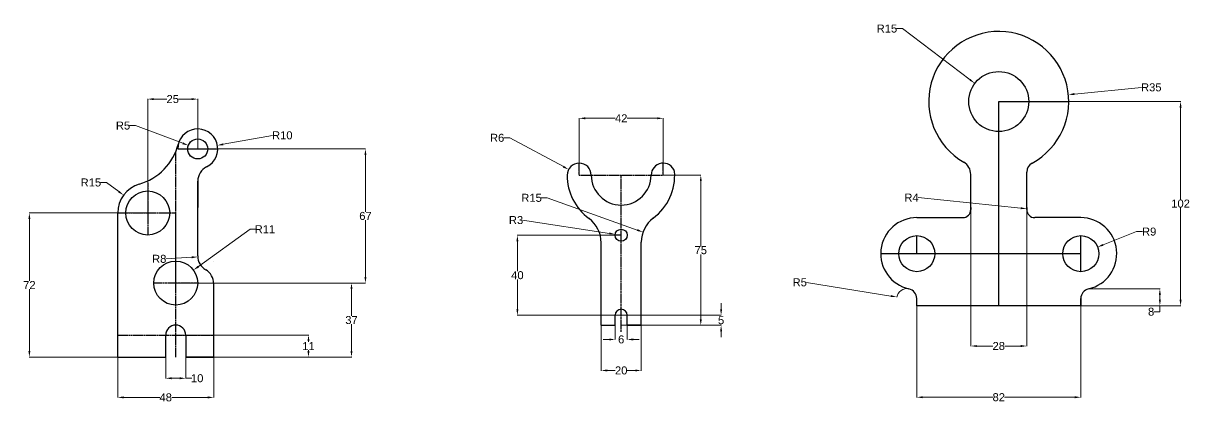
# Model space of a CAD drawing. Header units: inches. Extents: x 51 to 5125, y 41 to 357.
# Drawn here: x 2722 to 3305, y 135 to 325 of the extents above; entities that cross this region are included whole.
import ezdxf

# ---------------------------------------------------------------- set-up
doc = ezdxf.new("R2010")
doc.units = ezdxf.units.IN
doc.header["$MEASUREMENT"] = 0
doc.linetypes.add('ACANSTGL', pattern=[0.11811, 0.07874, -0.03937])
doc.layers.add('AM_5', color=3, linetype='Continuous', lineweight=15)
doc.styles.get("Standard").update_dxf_attribs({"font": 'arial.ttf'})
doc.dimstyles.new('AM_ANSI$0', dxfattribs={"dimtxt": 4, "dimasz": 3, "dimexe": 0.1, "dimexo": 0.05, "dimgap": 0.06, "dimtad": 0, "dimtih": 1, "dimtoh": 1, "dimdec": 0, "dimzin": 7, "dimdsep": 46, "dimtxsty": 'Standard', "dimcen": 0, "dimclrd": 2, "dimclre": 1, "dimclrt": 3, "dimadec": 0, "dimazin": 2, "dimtp": 0.1, "dimtm": 0.1, "dimtfac": 0.71, "dimtdec": 0, "dimtofl": 0, "dimtmove": 0, "dimatfit": 3, "dimfxl": 1, "dimtfillclr": 1, "dimtolj": 1, "dimtzin": 7, "dimlwd": -1, "dimlwe": -1, "dimarcsym": 1})
doc.dimstyles.new('AM_ANSI$4', dxfattribs={"dimtxt": 4, "dimasz": 3, "dimexe": 0.1, "dimexo": 0.05, "dimgap": 0.06, "dimtad": 0, "dimtih": 1, "dimtoh": 1, "dimdec": 0, "dimzin": 7, "dimdsep": 46, "dimtxsty": 'Standard', "dimcen": 0, "dimclrd": 2, "dimclre": 1, "dimclrt": 3, "dimadec": 0, "dimazin": 2, "dimtp": 0.1, "dimtm": 0.1, "dimtfac": 0.71, "dimtdec": 0, "dimtofl": 0, "dimtmove": 0, "dimatfit": 0, "dimfxl": 1, "dimtfillclr": 1, "dimtolj": 1, "dimtzin": 7, "dimlwd": -1, "dimlwe": -1, "dimarcsym": 1})

# ---------------------------------------------------------------- blocks, each defined once
blk = doc.blocks.new('*D110')
at = {"layer": 'AM_5', "color": 1, "linetype": 'ByBlock', "transparency": 16777216}
for p, q in [((2793.41, 157.83), (2793.41, 147.2)), ((2803.41, 157.83), (2803.41, 147.2))]:
    blk.add_line(p, q, dxfattribs=at)
at = {"layer": 'AM_5', "color": 2, "linetype": 'ByBlock', "transparency": 16777216}
for p, q in [((2796.41, 147.3), (2800.41, 147.3)), ((2803.41, 147.3), (2806.41, 147.3))]:
    blk.add_line(p, q, dxfattribs=at)
at = {"layer": 'AM_5', "color": 2, "transparency": 16777216}
for points in [[(2796.41, 147.8), (2796.41, 146.8), (2793.41, 147.3)], [(2800.41, 147.8), (2800.41, 146.8), (2803.41, 147.3)]]:
    blk.add_solid(points, dxfattribs=at)
at = {"layer": 'Defpoints', "color": 0, "transparency": 16777216}
for p in [(2793.41, 157.88), (2803.41, 157.88), (2803.41, 147.3)]:
    blk.add_point(p, dxfattribs=at)
at = {"layer": 'AM_5', "color": 3, "transparency": 16777216, "insert": (2809.14, 147.3), "char_height": 4, "attachment_point": 5}
blk.add_mtext('\\A1;10', dxfattribs=at)
blk = doc.blocks.new('*D111')
at = {"layer": 'AM_5', "color": 1, "linetype": 'ByBlock', "transparency": 16777216}
for p, q in [((2769.41, 157.83), (2769.41, 137.65)), ((2817.41, 157.83), (2817.41, 137.65))]:
    blk.add_line(p, q, dxfattribs=at)
at = {"layer": 'AM_5', "color": 2, "linetype": 'ByBlock', "transparency": 16777216}
for p, q in [((2772.41, 137.75), (2790.4, 137.75)), ((2814.41, 137.75), (2796.42, 137.75))]:
    blk.add_line(p, q, dxfattribs=at)
at = {"layer": 'AM_5', "color": 2, "transparency": 16777216}
for points in [[(2772.41, 138.25), (2772.41, 137.25), (2769.41, 137.75)], [(2814.41, 138.25), (2814.41, 137.25), (2817.41, 137.75)]]:
    blk.add_solid(points, dxfattribs=at)
at = {"layer": 'Defpoints', "color": 0, "transparency": 16777216}
for p in [(2769.41, 157.88), (2817.41, 157.88), (2817.41, 137.75)]:
    blk.add_point(p, dxfattribs=at)
at = {"layer": 'AM_5', "color": 3, "transparency": 16777216, "insert": (2793.41, 137.75), "char_height": 4, "attachment_point": 5}
blk.add_mtext('\\A1;48', dxfattribs=at)
blk = doc.blocks.new('*D107')
at = {"layer": 'AM_5', "color": 1, "linetype": 'ByBlock', "transparency": 16777216}
for p, q in [((2784.36, 229.88), (2725.15, 229.88)), ((2784.36, 157.88), (2725.15, 157.88))]:
    blk.add_line(p, q, dxfattribs=at)
at = {"layer": 'AM_5', "color": 2, "linetype": 'ByBlock', "transparency": 16777216}
for p, q in [((2725.25, 226.88), (2725.25, 195.95)), ((2725.25, 160.88), (2725.25, 191.81))]:
    blk.add_line(p, q, dxfattribs=at)
at = {"layer": 'AM_5', "color": 2, "transparency": 16777216}
for points in [[(2724.75, 226.88), (2725.75, 226.88), (2725.25, 229.88)], [(2724.75, 160.88), (2725.75, 160.88), (2725.25, 157.88)]]:
    blk.add_solid(points, dxfattribs=at)
at = {"layer": 'Defpoints', "color": 0, "transparency": 16777216}
for p in [(2784.41, 229.88), (2725.25, 157.88), (2784.41, 157.88)]:
    blk.add_point(p, dxfattribs=at)
at = {"layer": 'AM_5', "color": 3, "transparency": 16777216, "insert": (2725.25, 193.88), "char_height": 4, "attachment_point": 5}
blk.add_mtext('\\A1;72', dxfattribs=at)
blk = doc.blocks.new('*D108')
at = {"layer": 'AM_5', "color": 1, "linetype": 'ByBlock', "transparency": 16777216}
for p, q in [((2798.46, 168.88), (2864.89, 168.88)), ((2810.46, 157.88), (2864.89, 157.88))]:
    blk.add_line(p, q, dxfattribs=at)
at = {"layer": 'AM_5', "color": 2, "linetype": 'ByBlock', "transparency": 16777216}
for p, q in [((2864.79, 165.88), (2864.79, 165.45)), ((2864.79, 160.88), (2864.79, 161.31))]:
    blk.add_line(p, q, dxfattribs=at)
at = {"layer": 'AM_5', "color": 2, "transparency": 16777216}
for points in [[(2864.29, 165.88), (2865.29, 165.88), (2864.79, 168.88)], [(2864.29, 160.88), (2865.29, 160.88), (2864.79, 157.88)]]:
    blk.add_solid(points, dxfattribs=at)
at = {"layer": 'Defpoints', "color": 0, "transparency": 16777216}
for p in [(2798.41, 168.88), (2810.41, 157.88), (2864.79, 157.88)]:
    blk.add_point(p, dxfattribs=at)
at = {"layer": 'AM_5', "color": 3, "transparency": 16777216, "insert": (2864.79, 163.38), "char_height": 4, "attachment_point": 5}
blk.add_mtext('\\A1;11', dxfattribs=at)
blk = doc.blocks.new('*D112')
at = {"layer": 'AM_5', "color": 1, "linetype": 'ByBlock', "transparency": 16777216}
for p, q in [((2798.46, 194.88), (2886.39, 194.88)), ((2807.65, 157.88), (2886.39, 157.88))]:
    blk.add_line(p, q, dxfattribs=at)
at = {"layer": 'AM_5', "color": 2, "linetype": 'ByBlock', "transparency": 16777216}
for p, q in [((2886.29, 191.88), (2886.29, 178.48)), ((2886.29, 160.88), (2886.29, 174.27))]:
    blk.add_line(p, q, dxfattribs=at)
at = {"layer": 'AM_5', "color": 2, "transparency": 16777216}
for points in [[(2885.79, 191.88), (2886.79, 191.88), (2886.29, 194.88)], [(2885.79, 160.88), (2886.79, 160.88), (2886.29, 157.88)]]:
    blk.add_solid(points, dxfattribs=at)
at = {"layer": 'Defpoints', "color": 0, "transparency": 16777216}
for p in [(2798.41, 194.88), (2807.6, 157.88), (2886.29, 157.88)]:
    blk.add_point(p, dxfattribs=at)
at = {"layer": 'AM_5', "color": 3, "transparency": 16777216, "insert": (2886.29, 176.38), "char_height": 4, "attachment_point": 5}
blk.add_mtext('\\A1;37', dxfattribs=at)
blk = doc.blocks.new('*D113')
at = {"layer": 'AM_5', "color": 2, "linetype": 'ByBlock', "transparency": 16777216}
blk.add_line((2822.2, 264.19), (2846.87, 268.66), dxfattribs=at)
at = {"layer": 'AM_5', "color": 2, "transparency": 16777216}
blk.add_solid([(2822.11, 264.68), (2822.29, 263.7), (2819.25, 263.66)], dxfattribs=at)
at = {"layer": 'Defpoints', "color": 0, "transparency": 16777216}
for p in [(2819.25, 263.66), (2809.41, 261.88)]:
    blk.add_point(p, dxfattribs=at)
at = {"layer": 'AM_5', "color": 3, "transparency": 16777216, "insert": (2851.7, 268.66), "char_height": 4, "attachment_point": 5}
blk.add_mtext('\\A1;R10', dxfattribs=at)
blk = doc.blocks.new('*D114')
at = {"layer": 'AM_5', "color": 2, "linetype": 'ByBlock', "transparency": 16777216}
for p, q in [((2778.37, 273.52), (2775.37, 273.52)), ((2801.92, 264.69), (2778.37, 273.52))]:
    blk.add_line(p, q, dxfattribs=at)
at = {"layer": 'AM_5', "color": 2, "transparency": 16777216}
blk.add_solid([(2802.09, 265.15), (2801.74, 264.22), (2804.73, 263.63)], dxfattribs=at)
at = {"layer": 'Defpoints', "color": 0, "transparency": 16777216}
for p in [(2804.73, 263.63), (2809.41, 261.88)]:
    blk.add_point(p, dxfattribs=at)
at = {"layer": 'AM_5', "color": 3, "transparency": 16777216, "insert": (2772.07, 273.52), "char_height": 4, "attachment_point": 5}
blk.add_mtext('\\A1;R5', dxfattribs=at)
blk = doc.blocks.new('*D115')
at = {"layer": 'AM_5', "color": 2, "linetype": 'ByBlock', "transparency": 16777216}
for p, q in [((2809.75, 203.09), (2835.56, 221.77)), ((2835.56, 221.77), (2838.56, 221.77))]:
    blk.add_line(p, q, dxfattribs=at)
at = {"layer": 'AM_5', "color": 2, "transparency": 16777216}
blk.add_solid([(2809.45, 203.49), (2810.04, 202.68), (2807.32, 201.33)], dxfattribs=at)
at = {"layer": 'Defpoints', "color": 0, "transparency": 16777216}
for p in [(2807.32, 201.33), (2798.41, 194.88)]:
    blk.add_point(p, dxfattribs=at)
at = {"layer": 'AM_5', "color": 3, "transparency": 16777216, "insert": (2843.01, 221.77), "char_height": 4, "attachment_point": 5}
blk.add_mtext('\\A1;R11', dxfattribs=at)
blk = doc.blocks.new('*D116')
at = {"layer": 'AM_5', "color": 2, "linetype": 'ByBlock', "transparency": 16777216}
blk.add_line((2806.43, 207.75), (2793.45, 206.95), dxfattribs=at)
at = {"layer": 'AM_5', "color": 2, "transparency": 16777216}
blk.add_solid([(2806.4, 208.25), (2806.46, 207.25), (2809.42, 207.93)], dxfattribs=at)
at = {"layer": 'Defpoints', "color": 0, "transparency": 16777216}
for p in [(2809.42, 207.93), (2817.41, 208.42)]:
    blk.add_point(p, dxfattribs=at)
at = {"layer": 'AM_5', "color": 3, "transparency": 16777216, "insert": (2790.16, 206.95), "char_height": 4, "attachment_point": 5}
blk.add_mtext('\\A1;R8', dxfattribs=at)
blk = doc.blocks.new('*D117')
at = {"layer": 'AM_5', "color": 1, "linetype": 'ByBlock', "transparency": 16777216}
for p, q in [((2809.46, 261.88), (2893.37, 261.88)), ((2798.46, 194.88), (2893.37, 194.88))]:
    blk.add_line(p, q, dxfattribs=at)
at = {"layer": 'AM_5', "color": 2, "linetype": 'ByBlock', "transparency": 16777216}
for p, q in [((2893.27, 258.88), (2893.27, 230.48)), ((2893.27, 197.88), (2893.27, 226.27))]:
    blk.add_line(p, q, dxfattribs=at)
at = {"layer": 'AM_5', "color": 2, "transparency": 16777216}
for points in [[(2892.77, 258.88), (2893.77, 258.88), (2893.27, 261.88)], [(2892.77, 197.88), (2893.77, 197.88), (2893.27, 194.88)]]:
    blk.add_solid(points, dxfattribs=at)
at = {"layer": 'Defpoints', "color": 0, "transparency": 16777216}
for p in [(2809.41, 261.88), (2798.41, 194.88), (2893.27, 194.88)]:
    blk.add_point(p, dxfattribs=at)
at = {"layer": 'AM_5', "color": 3, "transparency": 16777216, "insert": (2893.27, 228.38), "char_height": 4, "attachment_point": 5}
blk.add_mtext('\\A1;67', dxfattribs=at)
blk = doc.blocks.new('*D109')
at = {"layer": 'AM_5', "color": 1, "linetype": 'ByBlock', "transparency": 16777216}
for p, q in [((2784.41, 229.93), (2784.41, 286.87)), ((2809.41, 261.93), (2809.41, 286.87))]:
    blk.add_line(p, q, dxfattribs=at)
at = {"layer": 'AM_5', "color": 2, "linetype": 'ByBlock', "transparency": 16777216}
for p, q in [((2787.41, 286.77), (2793.93, 286.77)), ((2806.41, 286.77), (2799.88, 286.77))]:
    blk.add_line(p, q, dxfattribs=at)
at = {"layer": 'AM_5', "color": 2, "transparency": 16777216}
for points in [[(2787.41, 287.27), (2787.41, 286.27), (2784.41, 286.77)], [(2806.41, 287.27), (2806.41, 286.27), (2809.41, 286.77)]]:
    blk.add_solid(points, dxfattribs=at)
at = {"layer": 'Defpoints', "color": 0, "transparency": 16777216}
for p in [(2809.41, 286.77), (2809.41, 261.88), (2784.41, 229.88)]:
    blk.add_point(p, dxfattribs=at)
at = {"layer": 'AM_5', "color": 3, "transparency": 16777216, "insert": (2796.91, 286.77), "char_height": 4, "attachment_point": 5}
blk.add_mtext('\\A1;25', dxfattribs=at)
blk = doc.blocks.new('*D118')
at = {"layer": 'AM_5', "color": 2, "linetype": 'ByBlock', "transparency": 16777216}
for p, q in [((2763.86, 245.1), (2760.86, 245.1)), ((2769.94, 240.59), (2763.86, 245.1))]:
    blk.add_line(p, q, dxfattribs=at)
at = {"layer": 'AM_5', "color": 2, "transparency": 16777216}
blk.add_solid([(2770.24, 240.99), (2769.64, 240.19), (2772.35, 238.81)], dxfattribs=at)
at = {"layer": 'Defpoints', "color": 0, "transparency": 16777216}
for p in [(2772.35, 238.81), (2784.41, 229.88)]:
    blk.add_point(p, dxfattribs=at)
at = {"layer": 'AM_5', "color": 3, "transparency": 16777216, "insert": (2756, 245.1), "char_height": 4, "attachment_point": 5}
blk.add_mtext('\\A1;R15', dxfattribs=at)
blk = doc.blocks.new('*D120')
at = {"layer": 'AM_5', "color": 1, "linetype": 'ByBlock', "transparency": 16777216}
for p, q in [((3021.08, 218.78), (2969.13, 218.78)), ((3021.08, 178.78), (2969.13, 178.78))]:
    blk.add_line(p, q, dxfattribs=at)
at = {"layer": 'AM_5', "color": 2, "linetype": 'ByBlock', "transparency": 16777216}
for p, q in [((2969.23, 215.78), (2969.23, 200.88)), ((2969.23, 181.78), (2969.23, 196.67))]:
    blk.add_line(p, q, dxfattribs=at)
at = {"layer": 'AM_5', "color": 2, "transparency": 16777216}
for points in [[(2968.73, 215.78), (2969.73, 215.78), (2969.23, 218.78)], [(2968.73, 181.78), (2969.73, 181.78), (2969.23, 178.78)]]:
    blk.add_solid(points, dxfattribs=at)
at = {"layer": 'Defpoints', "color": 0, "transparency": 16777216}
for p in [(2969.23, 218.78), (3021.13, 218.78), (3021.13, 178.78)]:
    blk.add_point(p, dxfattribs=at)
at = {"layer": 'AM_5', "color": 3, "transparency": 16777216, "insert": (2969.23, 198.78), "char_height": 4, "attachment_point": 5}
blk.add_mtext('\\A1;40', dxfattribs=at)
blk = doc.blocks.new('*D121')
at = {"layer": 'AM_5', "color": 1, "linetype": 'ByBlock', "transparency": 16777216}
for p, q in [((3042.18, 248.78), (3061.02, 248.78)), ((3031.18, 173.78), (3061.02, 173.78))]:
    blk.add_line(p, q, dxfattribs=at)
at = {"layer": 'AM_5', "color": 2, "linetype": 'ByBlock', "transparency": 16777216}
for p, q in [((3060.92, 245.78), (3060.92, 213.37)), ((3060.92, 176.78), (3060.92, 209.18))]:
    blk.add_line(p, q, dxfattribs=at)
at = {"layer": 'AM_5', "color": 2, "transparency": 16777216}
for points in [[(3060.42, 245.78), (3061.42, 245.78), (3060.92, 248.78)], [(3060.42, 176.78), (3061.42, 176.78), (3060.92, 173.78)]]:
    blk.add_solid(points, dxfattribs=at)
at = {"layer": 'Defpoints', "color": 0, "transparency": 16777216}
for p in [(3042.13, 248.78), (3031.13, 173.78), (3060.92, 173.78)]:
    blk.add_point(p, dxfattribs=at)
at = {"layer": 'AM_5', "color": 3, "transparency": 16777216, "insert": (3060.92, 211.28), "char_height": 4, "attachment_point": 5}
blk.add_mtext('\\A1;75', dxfattribs=at)
blk = doc.blocks.new('*D119')
at = {"layer": 'AM_5', "color": 1, "linetype": 'ByBlock', "transparency": 16777216}
for p, q in [((3018.13, 173.73), (3018.13, 166.6)), ((3024.13, 173.73), (3024.13, 166.6))]:
    blk.add_line(p, q, dxfattribs=at)
at = {"layer": 'AM_5', "color": 2, "linetype": 'ByBlock', "transparency": 16777216}
for p, q in [((3015.13, 166.7), (3012.13, 166.7)), ((3027.13, 166.7), (3030.13, 166.7))]:
    blk.add_line(p, q, dxfattribs=at)
at = {"layer": 'AM_5', "color": 2, "transparency": 16777216}
for points in [[(3015.13, 167.2), (3015.13, 166.2), (3018.13, 166.7)], [(3027.13, 167.2), (3027.13, 166.2), (3024.13, 166.7)]]:
    blk.add_solid(points, dxfattribs=at)
at = {"layer": 'Defpoints', "color": 0, "transparency": 16777216}
for p in [(3018.13, 173.78), (3024.13, 173.78), (3024.13, 166.7)]:
    blk.add_point(p, dxfattribs=at)
at = {"layer": 'AM_5', "color": 3, "transparency": 16777216, "insert": (3021.13, 166.7), "char_height": 4, "attachment_point": 5}
blk.add_mtext('\\A1;6', dxfattribs=at)
blk = doc.blocks.new('*D122')
at = {"layer": 'AM_5', "color": 1, "linetype": 'ByBlock', "transparency": 16777216}
for p, q in [((3011.13, 173.73), (3011.13, 151.1)), ((3031.13, 173.73), (3031.13, 151.1))]:
    blk.add_line(p, q, dxfattribs=at)
at = {"layer": 'AM_5', "color": 2, "linetype": 'ByBlock', "transparency": 16777216}
for p, q in [((3014.13, 151.2), (3018.18, 151.2)), ((3028.13, 151.2), (3024.08, 151.2))]:
    blk.add_line(p, q, dxfattribs=at)
at = {"layer": 'AM_5', "color": 2, "transparency": 16777216}
for points in [[(3014.13, 151.7), (3014.13, 150.7), (3011.13, 151.2)], [(3028.13, 151.7), (3028.13, 150.7), (3031.13, 151.2)]]:
    blk.add_solid(points, dxfattribs=at)
at = {"layer": 'Defpoints', "color": 0, "transparency": 16777216}
for p in [(3011.13, 173.78), (3031.13, 173.78), (3031.13, 151.2)]:
    blk.add_point(p, dxfattribs=at)
at = {"layer": 'AM_5', "color": 3, "transparency": 16777216, "insert": (3021.13, 151.2), "char_height": 4, "attachment_point": 5}
blk.add_mtext('\\A1;20', dxfattribs=at)
blk = doc.blocks.new('*D123')
at = {"layer": 'AM_5', "color": 1, "linetype": 'ByBlock', "transparency": 16777216}
for p, q in [((3000.13, 248.83), (3000.13, 277.28)), ((3042.13, 248.83), (3042.13, 277.28))]:
    blk.add_line(p, q, dxfattribs=at)
at = {"layer": 'AM_5', "color": 2, "linetype": 'ByBlock', "transparency": 16777216}
for p, q in [((3003.13, 277.18), (3018.14, 277.18)), ((3039.13, 277.18), (3024.11, 277.18))]:
    blk.add_line(p, q, dxfattribs=at)
at = {"layer": 'AM_5', "color": 2, "transparency": 16777216}
for points in [[(3003.13, 277.68), (3003.13, 276.68), (3000.13, 277.18)], [(3039.13, 277.68), (3039.13, 276.68), (3042.13, 277.18)]]:
    blk.add_solid(points, dxfattribs=at)
at = {"layer": 'Defpoints', "color": 0, "transparency": 16777216}
for p in [(3042.13, 277.18), (3000.13, 248.78), (3042.13, 248.78)]:
    blk.add_point(p, dxfattribs=at)
at = {"layer": 'AM_5', "color": 3, "transparency": 16777216, "insert": (3021.13, 277.18), "char_height": 4, "attachment_point": 5}
blk.add_mtext('\\A1;42', dxfattribs=at)
blk = doc.blocks.new('*D124')
at = {"layer": 'AM_5', "color": 2, "linetype": 'ByBlock', "transparency": 16777216}
for p, q in [((2984.17, 237.43), (2981.17, 237.43)), ((3029.18, 221.36), (2984.17, 237.43))]:
    blk.add_line(p, q, dxfattribs=at)
at = {"layer": 'AM_5', "color": 2, "transparency": 16777216}
blk.add_solid([(3029.34, 221.83), (3029.01, 220.89), (3032, 220.35)], dxfattribs=at)
at = {"layer": 'Defpoints', "color": 0, "transparency": 16777216}
for p in [(3032, 220.35), (3046.13, 215.31)]:
    blk.add_point(p, dxfattribs=at)
at = {"layer": 'AM_5', "color": 3, "transparency": 16777216, "insert": (2976.31, 237.43), "char_height": 4, "attachment_point": 5}
blk.add_mtext('\\A1;R15', dxfattribs=at)
blk = doc.blocks.new('*D125')
at = {"layer": 'AM_5', "color": 2, "linetype": 'ByBlock', "transparency": 16777216}
blk.add_line((3015.2, 219.68), (2971.84, 226.32), dxfattribs=at)
at = {"layer": 'AM_5', "color": 2, "transparency": 16777216}
blk.add_solid([(3015.27, 220.18), (3015.12, 219.19), (3018.16, 219.23)], dxfattribs=at)
at = {"layer": 'Defpoints', "color": 0, "transparency": 16777216}
for p in [(3018.16, 219.23), (3021.13, 218.78)]:
    blk.add_point(p, dxfattribs=at)
at = {"layer": 'AM_5', "color": 3, "transparency": 16777216, "insert": (2968.56, 226.32), "char_height": 4, "attachment_point": 5}
blk.add_mtext('\\A1;R3', dxfattribs=at)
blk = doc.blocks.new('*D126')
at = {"layer": 'AM_5', "color": 2, "linetype": 'ByBlock', "transparency": 16777216}
for p, q in [((2965.4, 267.41), (2962.4, 267.41)), ((2992.2, 253.03), (2965.4, 267.41))]:
    blk.add_line(p, q, dxfattribs=at)
at = {"layer": 'AM_5', "color": 2, "transparency": 16777216}
blk.add_solid([(2992.43, 253.47), (2991.96, 252.59), (2994.84, 251.61)], dxfattribs=at)
at = {"layer": 'Defpoints', "color": 0, "transparency": 16777216}
for p in [(2994.84, 251.61), (3000.13, 248.78)]:
    blk.add_point(p, dxfattribs=at)
at = {"layer": 'AM_5', "color": 3, "transparency": 16777216, "insert": (2959.11, 267.41), "char_height": 4, "attachment_point": 5}
blk.add_mtext('\\A1;R6', dxfattribs=at)
blk = doc.blocks.new('*D127')
at = {"layer": 'AM_5', "color": 2, "linetype": 'ByBlock', "transparency": 16777216}
for p, q in [((3071.08, 181.78), (3071.08, 184.78)), ((3071.08, 170.78), (3071.08, 167.78))]:
    blk.add_line(p, q, dxfattribs=at)
at = {"layer": 'AM_5', "color": 1, "linetype": 'ByBlock', "transparency": 16777216}
for p, q in [((3021.18, 178.78), (3071.18, 178.78)), ((3021.18, 173.78), (3071.18, 173.78))]:
    blk.add_line(p, q, dxfattribs=at)
at = {"layer": 'AM_5', "color": 2, "transparency": 16777216}
for points in [[(3070.58, 181.78), (3071.58, 181.78), (3071.08, 178.78)], [(3070.58, 170.78), (3071.58, 170.78), (3071.08, 173.78)]]:
    blk.add_solid(points, dxfattribs=at)
at = {"layer": 'Defpoints', "color": 0, "transparency": 16777216}
for p in [(3021.13, 178.78), (3071.08, 178.78), (3021.13, 173.78)]:
    blk.add_point(p, dxfattribs=at)
at = {"layer": 'AM_5', "color": 3, "transparency": 16777216, "insert": (3071.08, 176.28), "char_height": 4, "attachment_point": 5}
blk.add_mtext('\\A1;5', dxfattribs=at)
blk = doc.blocks.new('*D130')
at = {"layer": 'AM_5', "color": 1, "linetype": 'ByBlock', "transparency": 16777216}
for p, q in [((3209.94, 285.55), (3300.89, 285.55)), ((3209.94, 183.55), (3300.89, 183.55))]:
    blk.add_line(p, q, dxfattribs=at)
at = {"layer": 'AM_5', "color": 2, "linetype": 'ByBlock', "transparency": 16777216}
for p, q in [((3300.79, 282.55), (3300.79, 236.65)), ((3300.79, 186.55), (3300.79, 232.45))]:
    blk.add_line(p, q, dxfattribs=at)
at = {"layer": 'AM_5', "color": 2, "transparency": 16777216}
for points in [[(3300.29, 282.55), (3301.29, 282.55), (3300.79, 285.55)], [(3300.29, 186.55), (3301.29, 186.55), (3300.79, 183.55)]]:
    blk.add_solid(points, dxfattribs=at)
at = {"layer": 'Defpoints', "color": 0, "transparency": 16777216}
for p in [(3209.89, 285.55), (3209.89, 183.55), (3300.79, 183.55)]:
    blk.add_point(p, dxfattribs=at)
at = {"layer": 'AM_5', "color": 3, "transparency": 16777216, "insert": (3300.79, 234.55), "char_height": 4, "attachment_point": 5}
blk.add_mtext('\\A1;102', dxfattribs=at)
blk = doc.blocks.new('*D128')
at = {"layer": 'AM_5', "color": 1, "linetype": 'ByBlock', "transparency": 16777216}
for p, q in [((3254.85, 191.98), (3290.54, 191.98)), ((3250.94, 183.55), (3290.54, 183.55))]:
    blk.add_line(p, q, dxfattribs=at)
at = {"layer": 'AM_5', "color": 2, "linetype": 'ByBlock', "transparency": 16777216}
for p, q in [((3290.44, 188.98), (3290.44, 186.55)), ((3290.44, 183.55), (3290.44, 180.55)), ((3290.44, 180.55), (3287.44, 180.55))]:
    blk.add_line(p, q, dxfattribs=at)
at = {"layer": 'AM_5', "color": 2, "transparency": 16777216}
for points in [[(3289.94, 188.98), (3290.94, 188.98), (3290.44, 191.98)], [(3289.94, 186.55), (3290.94, 186.55), (3290.44, 183.55)]]:
    blk.add_solid(points, dxfattribs=at)
at = {"layer": 'Defpoints', "color": 0, "transparency": 16777216}
for p in [(3254.8, 191.98), (3250.89, 183.55), (3290.44, 183.55)]:
    blk.add_point(p, dxfattribs=at)
at = {"layer": 'AM_5', "color": 3, "transparency": 16777216, "insert": (3286.06, 180.55), "char_height": 4, "attachment_point": 5}
blk.add_mtext('\\A1;8', dxfattribs=at)
blk = doc.blocks.new('*D131')
at = {"layer": 'AM_5', "color": 2, "linetype": 'ByBlock', "transparency": 16777216}
blk.add_line((3155.99, 188.38), (3113.7, 195.23), dxfattribs=at)
at = {"layer": 'AM_5', "color": 1, "linetype": 'ByBlock', "transparency": 16777216}
blk.add_arc((3163.89, 187.1), 5, 78.0171, 171.94091, dxfattribs=at)
at = {"layer": 'AM_5', "color": 2, "transparency": 16777216}
blk.add_solid([(3156.07, 188.88), (3155.91, 187.89), (3158.95, 187.9)], dxfattribs=at)
at = {"layer": 'Defpoints', "color": 0, "transparency": 16777216}
for p in [(3158.95, 187.9), (3163.89, 187.1)]:
    blk.add_point(p, dxfattribs=at)
at = {"layer": 'AM_5', "color": 3, "transparency": 16777216, "insert": (3110.4, 195.23), "char_height": 4, "attachment_point": 5}
blk.add_mtext('\\A1;R5', dxfattribs=at)
blk = doc.blocks.new('*D132')
at = {"layer": 'AM_5', "color": 2, "linetype": 'ByBlock', "transparency": 16777216}
for p, q in [((3262.05, 213.96), (3278.79, 220.56)), ((3278.79, 220.56), (3281.79, 220.56))]:
    blk.add_line(p, q, dxfattribs=at)
at = {"layer": 'AM_5', "color": 2, "transparency": 16777216}
blk.add_solid([(3261.86, 214.42), (3262.23, 213.49), (3259.26, 212.86)], dxfattribs=at)
at = {"layer": 'Defpoints', "color": 0, "transparency": 16777216}
for p in [(3259.26, 212.86), (3250.89, 209.55)]:
    blk.add_point(p, dxfattribs=at)
at = {"layer": 'AM_5', "color": 3, "transparency": 16777216, "insert": (3285.08, 220.56), "char_height": 4, "attachment_point": 5}
blk.add_mtext('\\A1;R9', dxfattribs=at)
blk = doc.blocks.new('*D133')
at = {"layer": 'AM_5', "color": 2, "linetype": 'ByBlock', "transparency": 16777216}
blk.add_line((3247.7, 289.3), (3281.29, 292.63), dxfattribs=at)
at = {"layer": 'AM_5', "color": 2, "transparency": 16777216}
blk.add_solid([(3247.65, 289.8), (3247.75, 288.8), (3244.71, 289)], dxfattribs=at)
at = {"layer": 'Defpoints', "color": 0, "transparency": 16777216}
for p in [(3244.71, 289), (3209.89, 285.55)]:
    blk.add_point(p, dxfattribs=at)
at = {"layer": 'AM_5', "color": 3, "transparency": 16777216, "insert": (3286.15, 292.63), "char_height": 4, "attachment_point": 5}
blk.add_mtext('\\A1;R35', dxfattribs=at)
blk = doc.blocks.new('*D134')
at = {"layer": 'AM_5', "color": 2, "linetype": 'ByBlock', "transparency": 16777216}
for p, q in [((3161.83, 321.99), (3158.83, 321.99)), ((3195.54, 296.43), (3161.83, 321.99))]:
    blk.add_line(p, q, dxfattribs=at)
at = {"layer": 'AM_5', "color": 2, "transparency": 16777216}
blk.add_solid([(3195.84, 296.83), (3195.24, 296.03), (3197.93, 294.62)], dxfattribs=at)
at = {"layer": 'Defpoints', "color": 0, "transparency": 16777216}
for p in [(3197.93, 294.62), (3209.89, 285.55)]:
    blk.add_point(p, dxfattribs=at)
at = {"layer": 'AM_5', "color": 3, "transparency": 16777216, "insert": (3153.97, 321.99), "char_height": 4, "attachment_point": 5}
blk.add_mtext('\\A1;R15', dxfattribs=at)
blk = doc.blocks.new('*D135')
at = {"layer": 'AM_5', "color": 2, "linetype": 'ByBlock', "transparency": 16777216}
blk.add_line((3220.92, 232.27), (3169.56, 237.56), dxfattribs=at)
at = {"layer": 'AM_5', "color": 1, "linetype": 'ByBlock', "transparency": 16777216}
blk.add_arc((3227.89, 231.55), 4, 172.68313, 179.2838, dxfattribs=at)
at = {"layer": 'AM_5', "color": 2, "transparency": 16777216}
blk.add_solid([(3220.97, 232.77), (3220.87, 231.77), (3223.91, 231.96)], dxfattribs=at)
at = {"layer": 'Defpoints', "color": 0, "transparency": 16777216}
for p in [(3223.91, 231.96), (3227.89, 231.55)]:
    blk.add_point(p, dxfattribs=at)
at = {"layer": 'AM_5', "color": 3, "transparency": 16777216, "insert": (3166.28, 237.56), "char_height": 4, "attachment_point": 5}
blk.add_mtext('\\A1;R4', dxfattribs=at)
blk = doc.blocks.new('*D129')
at = {"layer": 'AM_5', "color": 1, "linetype": 'ByBlock', "transparency": 16777216}
for p, q in [((3168.89, 183.5), (3168.89, 137.73)), ((3250.89, 185.28), (3250.89, 137.73))]:
    blk.add_line(p, q, dxfattribs=at)
at = {"layer": 'AM_5', "color": 2, "linetype": 'ByBlock', "transparency": 16777216}
for p, q in [((3171.89, 137.83), (3206.98, 137.83)), ((3247.89, 137.83), (3212.79, 137.83))]:
    blk.add_line(p, q, dxfattribs=at)
at = {"layer": 'AM_5', "color": 2, "transparency": 16777216}
for points in [[(3171.89, 138.33), (3171.89, 137.33), (3168.89, 137.83)], [(3247.89, 138.33), (3247.89, 137.33), (3250.89, 137.83)]]:
    blk.add_solid(points, dxfattribs=at)
at = {"layer": 'Defpoints', "color": 0, "transparency": 16777216}
for p in [(3168.89, 183.55), (3250.89, 185.33), (3250.89, 137.83)]:
    blk.add_point(p, dxfattribs=at)
at = {"layer": 'AM_5', "color": 3, "transparency": 16777216, "insert": (3209.89, 137.83), "char_height": 4, "attachment_point": 5}
blk.add_mtext('\\A1;82', dxfattribs=at)
blk = doc.blocks.new('*D136')
at = {"layer": 'AM_5', "color": 1, "linetype": 'ByBlock', "transparency": 16777216}
for p, q in [((3195.89, 231.5), (3195.89, 163.32)), ((3223.89, 232.5), (3223.89, 163.32))]:
    blk.add_line(p, q, dxfattribs=at)
at = {"layer": 'AM_5', "color": 2, "linetype": 'ByBlock', "transparency": 16777216}
for p, q in [((3198.89, 163.42), (3206.92, 163.42)), ((3220.89, 163.42), (3212.85, 163.42))]:
    blk.add_line(p, q, dxfattribs=at)
at = {"layer": 'AM_5', "color": 2, "transparency": 16777216}
for points in [[(3198.89, 163.92), (3198.89, 162.92), (3195.89, 163.42)], [(3220.89, 163.92), (3220.89, 162.92), (3223.89, 163.42)]]:
    blk.add_solid(points, dxfattribs=at)
at = {"layer": 'Defpoints', "color": 0, "transparency": 16777216}
for p in [(3195.89, 231.55), (3223.89, 232.55), (3223.89, 163.42)]:
    blk.add_point(p, dxfattribs=at)
at = {"layer": 'AM_5', "color": 3, "transparency": 16777216, "insert": (3209.89, 163.42), "char_height": 4, "attachment_point": 5}
blk.add_mtext('\\A1;28', dxfattribs=at)

msp = doc.modelspace()

# ---------------------------------------------------------------- linework, layer by layer
for p, q in [((3209.88551, 183.5525), (3209.88551, 285.5525)), ((3209.88551, 183.5525), (3209.88551, 285.5525)), ((3209.88551, 285.5525), (3244.88551, 285.5525)), ((3209.88551, 183.5525), (3209.88551, 278.91789)), ((2799.40659, 261.87692), (2819.40659, 261.87692)), ((2804.40659, 261.87692), (2809.40659, 261.87692)), ((2809.40659, 213.87692), (2809.40659, 245.7524)), ((2809.40659, 208.41961), (2809.40659, 245.7524)), ((2809.40659, 245.7524), (2809.40659, 232.6318)), ((3195.88551, 231.5525), (3195.88551, 249.17943)), ((3223.88551, 231.5525), (3223.88551, 250.35307)), ((2769.40659, 157.87692), (2769.40659, 229.87692)), ((2769.40659, 157.87692), (2769.40659, 229.87692)), ((3168.88551, 227.5525), (3190.88551, 227.5525)), ((3190.88551, 227.5525), (3191.88551, 227.5525)), ((3195.88551, 232.5525), (3195.88551, 231.5525)), ((3223.88551, 232.5525), (3223.88551, 231.5525)), ((3228.88551, 227.5525), (3227.88551, 227.5525)), ((3250.88551, 227.5525), (3228.88551, 227.5525)), ((3021.12743, 218.77721), (3018.12743, 218.77721)), ((3168.88551, 209.5525), (3168.88551, 218.5525)), ((3250.88551, 200.5525), (3250.88551, 218.5525)), ((3011.12743, 173.77721), (3011.12743, 215.00472)), ((3031.12743, 173.77721), (3031.12743, 215.30953)), ((3031.12743, 173.77721), (3031.12743, 215.30953)), ((3031.12743, 178.77721), (3031.12743, 215.30953)), ((3031.12743, 173.77721), (3031.12743, 215.30953)), ((2817.40659, 205.87692), (2817.40659, 205.87692)), ((2817.40659, 205.87692), (2817.40659, 205.87692)), ((3250.88551, 209.5525), (3150.88551, 209.5525)), ((3250.88551, 200.5525), (3250.88551, 209.5525)), ((2817.40659, 194.87692), (2817.40043, 194.87692)), ((2817.40659, 157.87692), (2817.40659, 194.87692)), ((2817.40659, 157.87692), (2817.40659, 194.56321)), ((3168.88551, 183.5525), (3168.88551, 187.10256)), ((3250.88551, 183.5525), (3250.88551, 187.10256)), ((3250.88551, 183.5525), (3250.88551, 187.10256)), ((3250.88551, 187.10256), (3250.88551, 183.5525)), ((3250.88551, 183.5525), (3168.88551, 183.5525)), ((3018.12743, 173.77721), (3018.12743, 178.77721)), ((3024.12743, 173.77721), (3024.12743, 178.77721)), ((3011.12743, 173.77721), (3018.12743, 173.77721)), ((3011.12743, 173.77721), (3018.12743, 173.77721)), ((3011.12743, 173.77721), (3018.12743, 173.77721)), ((3024.12743, 173.77721), (3031.12743, 173.77721)), ((3024.12743, 173.77721), (3028.12743, 173.77721)), ((3031.12743, 173.77721), (3024.12743, 173.77721)), ((2769.40659, 157.87692), (2769.40659, 168.87692)), ((2793.40659, 157.87692), (2793.40659, 168.87692)), ((2803.40659, 168.87692), (2803.40659, 157.87692)), ((2769.40659, 157.87692), (2793.40659, 157.87692)), ((2769.40659, 157.87692), (2793.40659, 157.87692)), ((2803.40659, 157.87692), (2817.40659, 157.87692)), ((2817.40659, 157.87692), (2803.40659, 157.87692))]:
    msp.add_line(p, q)
at = {"linetype": 'ACANSTGL', "ltscale": 5}
for p, q in [((2798.40659, 194.87692), (2798.40659, 260.47788)), ((3000.12743, 248.77721), (3000.12743, 254.77721)), ((3042.12743, 248.77721), (3042.12743, 254.7045)), ((3000.12743, 248.77721), (3042.12743, 248.77721)), ((3021.12743, 170.43449), (3021.12743, 248.77721)), ((2784.40659, 244.87692), (2784.40659, 218.87692)), ((2769.40659, 229.87692), (2798.40659, 229.87692)), ((2798.40659, 157.87692), (2798.40659, 229.87692)), ((2809.40659, 194.87692), (2787.40659, 194.87692)), ((2769.40659, 168.87692), (2817.40659, 168.87692))]:
    msp.add_line(p, q, dxfattribs=at)
for centre, radius in [((3209.88551, 285.5525), 15), ((2809.40659, 261.87692), 5), ((2784.40659, 229.87692), 11), ((3021.12743, 218.77721), 3), ((3168.88551, 209.5525), 9), ((3250.88551, 209.5525), 9), ((2798.40659, 194.87692), 11)]:
    msp.add_circle(centre, radius)
for centre, radius, start, end in [((3209.88551, 285.5525), 35, 298.35935003, 240), ((2809.40659, 261.87692), 10, 296.38779996, 180), ((2772.31356, 271.46721), 28.31274, 286.21261354, 345.50378701), ((2817.40659, 245.7524), 8, 116.38779996, 180), ((3000.12743, 248.77721), 6, 0, 180), ((3042.12743, 248.77721), 6, 17.85769005, 180), ((3188.88551, 249.17943), 7, 0, 60), ((3228.88551, 250.35307), 5, 118.35935003, 180), ((3021.12743, 248.77721), 27.01882, 180, 233.48940135), ((3021.12743, 248.77721), 14.947, 180, 0), ((3021.12743, 248.77721), 26.77422, 306.75933961, 3.94046836), ((2784.40659, 229.87692), 15, 106.21261354, 180), ((3168.88551, 209.5525), 18, 90, 257.4441422), ((3191.88551, 231.5525), 4, 270, 0), ((3227.88551, 231.5525), 4, 180, 270), ((3250.88551, 209.5525), 18, 282.5558578, 90), ((2996.12743, 215.00472), 15, 0, 53.48940135), ((3021.12743, 248.77721), 27.08576, 268.56849236, 271.43150764), ((3046.12743, 215.30953), 15, 126.75933961, 180), ((2817.40659, 208.41961), 8, 180, 240), ((2809.40659, 194.56321), 8, 0, 60), ((3163.88551, 187.10256), 5, 0, 77.4441422), ((3255.88551, 187.10256), 5, 102.5558578, 180), ((3021.12743, 178.77721), 3, 0, 180), ((2798.40659, 168.87692), 5, 0, 180)]:
    msp.add_arc(centre, radius, start, end)

# ---------------------------------------------------------------- dimensions: what is measured, and where the dimension line sits
at = {"layer": 'AM_5'}
for center, mpoint, picture, middle in [((3209.88551, 285.5525), (3197.93265, 294.61501), '*D134', (3153.97185, 321.99077)), ((3209.88551, 285.5525), (3244.71494, 289.00377), '*D133', (3286.14893, 292.6285)), ((2809.40659, 261.87692), (2804.72512, 263.63303), '*D114', (2772.06612, 273.52078)), ((3021.12743, 218.77721), (3018.16192, 219.23083), '*D125', (2968.55799, 226.31603)), ((3250.88551, 209.5525), (3259.25716, 212.85636), '*D132', (3285.07731, 220.56423))]:
    dim = msp.add_radius_dim(center=center, mpoint=mpoint, dimstyle='AM_ANSI$4', dxfattribs=at)
    dim.commit()
    dim.dimension.update_dxf_attribs({"geometry": picture, "text_midpoint": middle, "dimtype": 164})
for base, p1, p2, picture, middle in [((2809.40659, 286.76987), (2784.40659, 229.87692), (2809.40659, 261.87692), '*D109', (2796.90659, 286.76987)), ((3042.12743, 277.17763), (3000.12743, 248.77721), (3042.12743, 248.77721), '*D123', (3021.12743, 277.17763)), ((3223.88551, 163.41972), (3195.88551, 231.5525), (3223.88551, 232.5525), '*D136', (3209.88551, 163.41972)), ((3250.88551, 137.82929), (3168.88551, 183.5525), (3250.88551, 185.32753), '*D129', (3209.88551, 137.82929)), ((3024.12743, 166.6989), (3018.12743, 173.77721), (3024.12743, 173.77721), '*D119', (3021.12743, 166.6989)), ((2803.40659, 147.30098), (2793.40659, 157.87692), (2803.40659, 157.87692), '*D110', (2809.13644, 147.30098))]:
    dim = msp.add_linear_dim(base=base, p1=p1, p2=p2, dimstyle='AM_ANSI$0', override={"dimpost": ''}, dxfattribs=at)
    dim.commit()
    dim.dimension.update_dxf_attribs({"geometry": picture, "text_midpoint": middle})
for base, p1, p2, picture, middle in [((3300.79436, 183.5525), (3209.88551, 285.5525), (3209.88551, 183.5525), '*D130', (3300.79436, 234.5525)), ((2893.2726, 194.87692), (2809.40659, 261.87692), (2798.40659, 194.87692), '*D117', (2893.2726, 228.37692)), ((2725.25208, 157.87692), (2784.40659, 229.87692), (2784.40659, 157.87692), '*D107', (2725.25208, 193.87692)), ((2969.23135, 218.77721), (3021.12743, 178.77721), (3021.12743, 218.77721), '*D120', (2969.23135, 198.77721)), ((3290.4354, 183.5525), (3254.79856, 191.98298), (3250.88551, 183.5525), '*D128', (3286.05752, 180.5525)), ((3071.08455, 178.77721), (3021.12743, 173.77721), (3021.12743, 178.77721), '*D127', (3071.08455, 176.27721))]:
    dim = msp.add_linear_dim(base=base, p1=p1, p2=p2, angle=90, dimstyle='AM_ANSI$0', override={"dimpost": ''}, dxfattribs=at)
    dim.commit()
    dim.dimension.update_dxf_attribs({"geometry": picture, "text_midpoint": middle})
for center, mpoint, picture, middle in [((2809.40659, 261.87692), (2819.24668, 263.65807), '*D113', (2851.70304, 268.6583)), ((3000.12743, 248.77721), (2994.84029, 251.6138), '*D126', (2959.11476, 267.40951)), ((2784.40659, 229.87692), (2772.35316, 238.80523), '*D118', (2756.00231, 245.0991)), ((3046.12743, 215.30953), (3032.00086, 220.35335), '*D124', (2976.31494, 237.43148)), ((3227.88551, 231.5525), (3223.90659, 231.96259), '*D135', (3166.28137, 237.56406)), ((2798.40659, 194.87692), (2807.31688, 201.32724), '*D115', (2843.00905, 221.77016)), ((2817.40659, 208.41961), (2809.42155, 207.93049), '*D116', (2790.16097, 206.95216)), ((3163.88551, 187.10256), (3158.9499, 187.90239), '*D131', (3110.40375, 195.23471))]:
    dim = msp.add_radius_dim(center=center, mpoint=mpoint, dimstyle='AM_ANSI$4', override={"dimpost": ''}, dxfattribs=at)
    dim.commit()
    dim.dimension.update_dxf_attribs({"geometry": picture, "text_midpoint": middle, "dimtype": 164})
for base, p1, p2, picture, middle in [((3060.92348, 173.77721), (3042.12743, 248.77721), (3031.12743, 173.77721), '*D121', (3060.92348, 211.27721)), ((2886.29223, 157.87692), (2798.40659, 194.87692), (2807.59755, 157.87692), '*D112', (2886.29223, 176.37692)), ((2864.79317, 157.87692), (2798.40659, 168.87692), (2810.40659, 157.87692), '*D108', (2864.79317, 163.37692))]:
    dim = msp.add_linear_dim(base=base, p1=p1, p2=p2, angle=90, dimstyle='AM_ANSI$0', dxfattribs=at)
    dim.commit()
    dim.dimension.update_dxf_attribs({"geometry": picture, "text_midpoint": middle})
for base, p1, p2, picture, middle in [((3031.12743, 151.20253), (3011.12743, 173.77721), (3031.12743, 173.77721), '*D122', (3021.12743, 151.20253)), ((2817.40659, 137.75456), (2769.40659, 157.87692), (2817.40659, 157.87692), '*D111', (2793.40659, 137.75456))]:
    dim = msp.add_linear_dim(base=base, p1=p1, p2=p2, dimstyle='AM_ANSI$0', dxfattribs=at)
    dim.commit()
    dim.dimension.update_dxf_attribs({"geometry": picture, "text_midpoint": middle})

doc.saveas('drawing.dxf')
